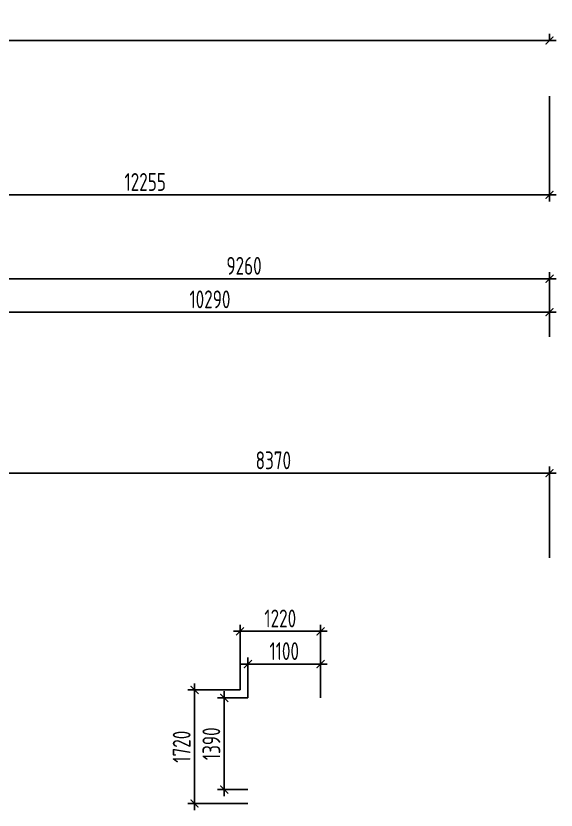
# Model space of a CAD drawing. Header units: millimetres. Extents: x -350007 to 536090, y -888 to 198380.
# Drawn here: x 516298 to 524484, y 115441 to 127472 of the extents above; entities that cross this region are included whole.
import ezdxf

# ---------------------------------------------------------------- set-up
doc = ezdxf.new("R2010")
doc.units = ezdxf.units.MM
doc.layers.add('АР_Размеры нов.', color=15, linetype='Continuous', lineweight=0)
doc.styles.add('ISOCPEUR', font='isocpeur.ttf', dxfattribs={"width": 0.7})
doc.dimstyles.new('R_100', dxfattribs={"dimtxt": 270, "dimasz": 120, "dimexe": 100, "dimexo": 0, "dimgap": 60, "dimtad": 1, "dimdec": 0, "dimrnd": 5, "dimzin": 0, "dimdsep": 46, "dimtxsty": 'ISOCPEUR', "dimblk": 'ARCHTICK', "dimcen": 0, "dimdle": 100, "dimclrd": 256, "dimclre": 256, "dimclrt": 256, "dimadec": 0, "dimazin": 0, "dimtfac": 2, "dimtdec": 0, "dimtofl": 0, "dimtmove": 1, "dimatfit": 3, "dimfxl": 1, "dimtvp": 3, "dimtolj": 1, "dimtzin": 0, "dimarcsym": 0})

# ---------------------------------------------------------------- blocks, each defined once
blk = doc.blocks.new('_ArchTick')
at = {"color": 0, "linetype": 'ByBlock', "const_width": 0.15}
blk.add_lwpolyline([(-0.5, -0.5), (0.5, 0.5)], dxfattribs=at)
blk = doc.blocks.new('*D3177')
at = {"layer": 'Defpoints', "color": 0, "transparency": 16777216}
for p in [(516014, 120544), (516014, 119781), (524384, 119261)]:
    blk.add_point(p, dxfattribs=at)
at = {"layer": 'АР_Размеры нов.', "lineweight": -2, "transparency": 16777216}
for p, q in [((516014, 119781), (516014, 120644)), ((524384, 119261), (524384, 120644)), ((524484, 120544), (515914, 120544))]:
    blk.add_line(p, q, dxfattribs=at)
at = {"layer": 'АР_Размеры нов.', "lineweight": -2, "transparency": 16777216, "xscale": 120, "yscale": 120, "zscale": 120, "rotation": 180}
blk.add_blockref('_ArchTick', (516014, 120544), dxfattribs=at)
at = {"layer": 'АР_Размеры нов.', "lineweight": -2, "transparency": 16777216, "xscale": 120, "yscale": 120, "zscale": 120}
blk.add_blockref('_ArchTick', (524384, 120544), dxfattribs=at)
at = {"layer": 'АР_Размеры нов.', "transparency": 16777216, "insert": (520199, 120739), "char_height": 270, "attachment_point": 5, "style": 'ISOCPEUR'}
blk.add_mtext('\\A1;8370', dxfattribs=at)
blk = doc.blocks.new('*D3178')
at = {"layer": 'Defpoints', "color": 0, "transparency": 16777216}
for p in [(514092, 122983), (524384, 122836), (514092, 122149)]:
    blk.add_point(p, dxfattribs=at)
at = {"layer": 'АР_Размеры нов.', "lineweight": -2, "transparency": 16777216}
for p, q in [((514092, 122149), (514092, 123083)), ((524384, 122836), (524384, 123083)), ((524484, 122983), (513992, 122983))]:
    blk.add_line(p, q, dxfattribs=at)
at = {"layer": 'АР_Размеры нов.', "lineweight": -2, "transparency": 16777216, "xscale": 120, "yscale": 120, "zscale": 120, "rotation": 180}
blk.add_blockref('_ArchTick', (514092, 122983), dxfattribs=at)
at = {"layer": 'АР_Размеры нов.', "lineweight": -2, "transparency": 16777216, "xscale": 120, "yscale": 120, "zscale": 120}
blk.add_blockref('_ArchTick', (524384, 122983), dxfattribs=at)
at = {"layer": 'АР_Размеры нов.', "transparency": 16777216, "insert": (519238, 123178), "char_height": 270, "attachment_point": 5, "style": 'ISOCPEUR'}
blk.add_mtext('\\A1;10290', dxfattribs=at)
blk = doc.blocks.new('*D3183')
at = {"layer": 'Defpoints', "color": 0, "transparency": 16777216}
for p in [(524384, 126256), (512131, 125187), (524384, 124761)]:
    blk.add_point(p, dxfattribs=at)
at = {"layer": 'АР_Размеры нов.', "lineweight": -2, "transparency": 16777216}
for p, q in [((524384, 126256), (524384, 124661)), ((512131, 125187), (512131, 124661)), ((512031, 124761), (524484, 124761))]:
    blk.add_line(p, q, dxfattribs=at)
at = {"layer": 'АР_Размеры нов.', "lineweight": -2, "transparency": 16777216, "xscale": 120, "yscale": 120, "zscale": 120, "rotation": 180}
blk.add_blockref('_ArchTick', (512131, 124761), dxfattribs=at)
at = {"layer": 'АР_Размеры нов.', "lineweight": -2, "transparency": 16777216, "xscale": 120, "yscale": 120, "zscale": 120}
blk.add_blockref('_ArchTick', (524384, 124761), dxfattribs=at)
at = {"layer": 'АР_Размеры нов.', "transparency": 16777216, "insert": (518257, 124956), "char_height": 270, "attachment_point": 5, "style": 'ISOCPEUR'}
blk.add_mtext('\\A1;12255', dxfattribs=at)
blk = doc.blocks.new('*D4280')
at = {"layer": 'Defpoints', "color": 0, "transparency": 16777216}
for p in [(519814, 117654), (519814, 117141), (520914, 117141)]:
    blk.add_point(p, dxfattribs=at)
at = {"layer": 'АР_Размеры нов.', "lineweight": -2, "transparency": 16777216}
for p, q in [((519814, 117141), (519814, 117754)), ((520914, 117141), (520914, 117754)), ((521014, 117654), (519714, 117654))]:
    blk.add_line(p, q, dxfattribs=at)
at = {"layer": 'АР_Размеры нов.', "lineweight": -2, "transparency": 16777216, "xscale": 120, "yscale": 120, "zscale": 120, "rotation": 180}
blk.add_blockref('_ArchTick', (519814, 117654), dxfattribs=at)
at = {"layer": 'АР_Размеры нов.', "lineweight": -2, "transparency": 16777216, "xscale": 120, "yscale": 120, "zscale": 120}
blk.add_blockref('_ArchTick', (520914, 117654), dxfattribs=at)
at = {"layer": 'АР_Размеры нов.', "transparency": 16777216, "insert": (520364, 117849), "char_height": 270, "attachment_point": 5, "style": 'ISOCPEUR'}
blk.add_mtext('\\A1;1100', dxfattribs=at)
blk = doc.blocks.new('*D4281')
at = {"layer": 'Defpoints', "color": 0, "transparency": 16777216}
for p in [(519694, 117261), (519005, 115541), (519814, 115541)]:
    blk.add_point(p, dxfattribs=at)
at = {"layer": 'АР_Размеры нов.', "lineweight": -2, "transparency": 16777216}
for p, q in [((519005, 117361), (519005, 115441)), ((519694, 117261), (518905, 117261)), ((519814, 115541), (518905, 115541))]:
    blk.add_line(p, q, dxfattribs=at)
at = {"layer": 'АР_Размеры нов.', "lineweight": -2, "transparency": 16777216, "xscale": 120, "yscale": 120, "zscale": 120}
for p, rotation in [((519005, 117261), 90), ((519005, 115541), 270)]:
    blk.add_blockref('_ArchTick', p, dxfattribs=dict(at, rotation=rotation))
at = {"layer": 'АР_Размеры нов.', "transparency": 16777216, "insert": (518810, 116401), "char_height": 270, "attachment_point": 5, "rotation": 90, "style": 'ISOCPEUR'}
blk.add_mtext('\\A1;1720', dxfattribs=at)
blk = doc.blocks.new('*D4282')
at = {"layer": 'Defpoints', "color": 0, "transparency": 16777216}
for p in [(519814, 117141), (519455, 115751), (519814, 115751)]:
    blk.add_point(p, dxfattribs=at)
at = {"layer": 'АР_Размеры нов.', "lineweight": -2, "transparency": 16777216}
for p, q in [((519455, 117241), (519455, 115651)), ((519814, 117141), (519355, 117141)), ((519814, 115751), (519355, 115751))]:
    blk.add_line(p, q, dxfattribs=at)
at = {"layer": 'АР_Размеры нов.', "lineweight": -2, "transparency": 16777216, "xscale": 120, "yscale": 120, "zscale": 120}
for p, rotation in [((519455, 117141), 90), ((519455, 115751), 270)]:
    blk.add_blockref('_ArchTick', p, dxfattribs=dict(at, rotation=rotation))
at = {"layer": 'АР_Размеры нов.', "transparency": 16777216, "insert": (519260, 116446), "char_height": 270, "attachment_point": 5, "rotation": 90, "style": 'ISOCPEUR'}
blk.add_mtext('\\A1;1390', dxfattribs=at)
blk = doc.blocks.new('*D4283')
at = {"layer": 'Defpoints', "color": 0, "transparency": 16777216}
for p in [(520914, 118149), (520914, 117317), (519694, 117261)]:
    blk.add_point(p, dxfattribs=at)
at = {"layer": 'АР_Размеры нов.', "lineweight": -2, "transparency": 16777216}
for p, q in [((519594, 118149), (521014, 118149)), ((519694, 117261), (519694, 118249)), ((520914, 117317), (520914, 118249))]:
    blk.add_line(p, q, dxfattribs=at)
at = {"layer": 'АР_Размеры нов.', "lineweight": -2, "transparency": 16777216, "xscale": 120, "yscale": 120, "zscale": 120, "rotation": 180}
blk.add_blockref('_ArchTick', (519694, 118149), dxfattribs=at)
at = {"layer": 'АР_Размеры нов.', "lineweight": -2, "transparency": 16777216, "xscale": 120, "yscale": 120, "zscale": 120}
blk.add_blockref('_ArchTick', (520914, 118149), dxfattribs=at)
at = {"layer": 'АР_Размеры нов.', "transparency": 16777216, "insert": (520304, 118344), "char_height": 270, "attachment_point": 5, "style": 'ISOCPEUR'}
blk.add_mtext('\\A1;1220', dxfattribs=at)
blk = doc.blocks.new('*D4302')
at = {"layer": 'Defpoints', "color": 0, "transparency": 16777216}
for p in [(524384, 127100), (524384, 127100), (506393, 125854)]:
    blk.add_point(p, dxfattribs=at)
at = {"layer": 'АР_Размеры нов.', "lineweight": -2, "transparency": 16777216}
for p, q in [((506393, 125854), (506393, 127200)), ((524384, 127100), (524384, 127200)), ((506293, 127100), (524484, 127100))]:
    blk.add_line(p, q, dxfattribs=at)
at = {"layer": 'АР_Размеры нов.', "lineweight": -2, "transparency": 16777216, "xscale": 120, "yscale": 120, "zscale": 120, "rotation": 180}
blk.add_blockref('_ArchTick', (506393, 127100), dxfattribs=at)
at = {"layer": 'АР_Размеры нов.', "lineweight": -2, "transparency": 16777216, "xscale": 120, "yscale": 120, "zscale": 120}
blk.add_blockref('_ArchTick', (524384, 127100), dxfattribs=at)
at = {"layer": 'АР_Размеры нов.', "transparency": 16777216, "insert": (515389, 127295), "char_height": 270, "attachment_point": 5, "style": 'ISOCPEUR'}
blk.add_mtext('\\A1;17990', dxfattribs=at)
blk = doc.blocks.new('*D4303')
at = {"layer": 'Defpoints', "color": 0, "transparency": 16777216}
for p in [(515125, 123491), (524384, 122609), (515125, 121860)]:
    blk.add_point(p, dxfattribs=at)
at = {"layer": 'АР_Размеры нов.', "lineweight": -2, "transparency": 16777216}
for p, q in [((515125, 121860), (515125, 123591)), ((524384, 122609), (524384, 123591)), ((524484, 123491), (515025, 123491))]:
    blk.add_line(p, q, dxfattribs=at)
at = {"layer": 'АР_Размеры нов.', "lineweight": -2, "transparency": 16777216, "xscale": 120, "yscale": 120, "zscale": 120, "rotation": 180}
blk.add_blockref('_ArchTick', (515125, 123491), dxfattribs=at)
at = {"layer": 'АР_Размеры нов.', "lineweight": -2, "transparency": 16777216, "xscale": 120, "yscale": 120, "zscale": 120}
blk.add_blockref('_ArchTick', (524384, 123491), dxfattribs=at)
at = {"layer": 'АР_Размеры нов.', "transparency": 16777216, "insert": (519755, 123686), "char_height": 270, "attachment_point": 5, "style": 'ISOCPEUR'}
blk.add_mtext('\\A1;9260', dxfattribs=at)

msp = doc.modelspace()

# ---------------------------------------------------------------- dimensions: what is measured, and where the dimension line sits
at = {"layer": 'АР_Размеры нов.'}
for base, p1, p2, picture, middle in [((524384.2, 127099.7), (506392.9, 125853.7), (524384.2, 127099.7), '*D4302', (515388.6, 127294.7)), ((524384.2, 124760.9), (512130.5, 125187.3), (524384.2, 126256.2), '*D3183', (518257.4, 124955.9)), ((515125.4, 123490.5), (524384.2, 122609.3), (515125.4, 121859.9), '*D4303', (519754.8, 123685.5)), ((514091.7389, 122982.5406), (524384.1917, 122836.1173), (514091.7389, 122148.5418), '*D3178', (519237.9653, 123177.5406)), ((516014.2, 120543.9), (524384.2, 119260.7), (516014.2, 119780.7), '*D3177', (520199.2, 120738.9)), ((520914.2, 118148.9), (519694.2, 117260.7), (520914.2, 117316.6), '*D4283', (520304.2, 118343.9)), ((519814.2, 117653.6), (520914.2, 117140.7), (519814.2, 117140.7), '*D4280', (520364.2, 117848.6))]:
    dim = msp.add_linear_dim(base=base, p1=p1, p2=p2, dimstyle='R_100', override={"dimpost": '\\X'}, dxfattribs=at)
    dim.commit()
    dim.dimension.update_dxf_attribs({"geometry": picture, "text_midpoint": middle})
for base, p1, p2, picture, middle in [((519004.7, 115540.7), (519694.2, 117260.7), (519814.2, 115540.7), '*D4281', (518809.7, 116400.7)), ((519455.3, 115750.7), (519814.2, 117140.7), (519814.2, 115750.7), '*D4282', (519260.3, 116445.7))]:
    dim = msp.add_linear_dim(base=base, p1=p1, p2=p2, angle=90, dimstyle='R_100', override={"dimpost": '\\X'}, dxfattribs=at)
    dim.commit()
    dim.dimension.update_dxf_attribs({"geometry": picture, "text_midpoint": middle})

doc.saveas('drawing.dxf')
